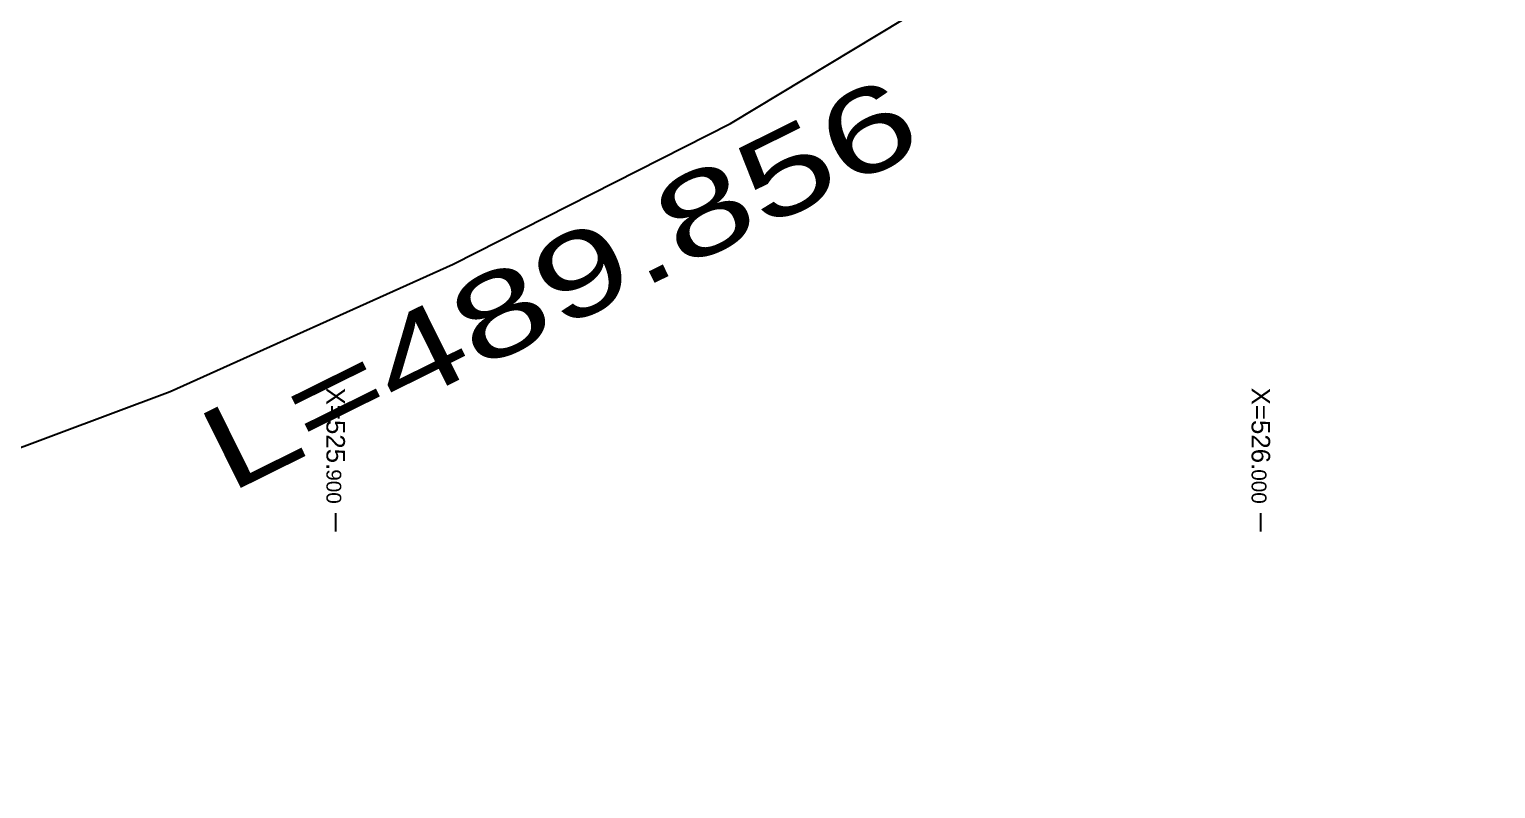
# Model space of a CAD drawing. Header units: millimetres. Extents: x 524954 to 526204, y 9523489 to 9524010.
# Drawn here: x 525866.9 to 526025.4, y 9523500.9 to 9523583 of the extents above; entities that cross this region are included whole.
import ezdxf
from ezdxf.enums import TextEntityAlignment as Align

# ---------------------------------------------------------------- set-up
doc = ezdxf.new("R2010")
doc.units = ezdxf.units.MM
for name, color, linetype in [('Annotation', 7, 'Continuous'), ('Carroyage', 7, 'Continuous'), ('PLUME_2', 1, 'Continuous')]:
    doc.layers.add(name, color=color, linetype=linetype)
doc.styles.get("Standard").update_dxf_attribs({"font": 'arial.ttf'})

msp = doc.modelspace()

# ---------------------------------------------------------------- linework, layer by layer
at = {"layer": 'Carroyage'}
for p, q in [((525900, 9523528.714), (525900, 9523530.714)), ((526000, 9523528.714), (526000, 9523530.714))]:
    msp.add_line(p, q, dxfattribs=at)
at = {"layer": 'PLUME_2'}
msp.add_lwpolyline([(525617.389, 9523502.963), (525651.128, 9523500.913), (525685.183, 9523501.394), (525718.631, 9523503.334), (525752.395, 9523507.804), (525785.551, 9523513.733), (525818.063, 9523521.621), (525850.393, 9523532.002), (525882.116, 9523543.843), (525912.695, 9523557.606), (525942.666, 9523572.828), (525971.957, 9523590.507), (525999.679, 9523609.075), (526026.221, 9523630.063), (526051.694, 9523651.975), (526076.023, 9523675.809), (526098.784, 9523700.532), (526119.903, 9523727.14), (526139.453, 9523754.636), (526146.205, 9523765.156)], dxfattribs=at)

# ---------------------------------------------------------------- texts
at = {"layer": 'Annotation'}
for s, height, p in [('X=525.', 2, (525899, 9523535.337)), ('X=526.', 2, (525999, 9523535.337)), ('900', 1.6, (525899, 9523531.714)), ('000', 1.6, (525999, 9523531.714))]:
    msp.add_text(s, height=height, rotation=270, dxfattribs=at).set_placement(p, align=Align.RIGHT)
at = {"layer": 'PLUME_2', "width": 1.409}
msp.add_text('L=489.856   ', height=9, rotation=26.36543, dxfattribs=at).set_placement((525888.438, 9523532.774), (525977.14, 9523576.739), align=Align.FIT)

doc.saveas('drawing.dxf')
